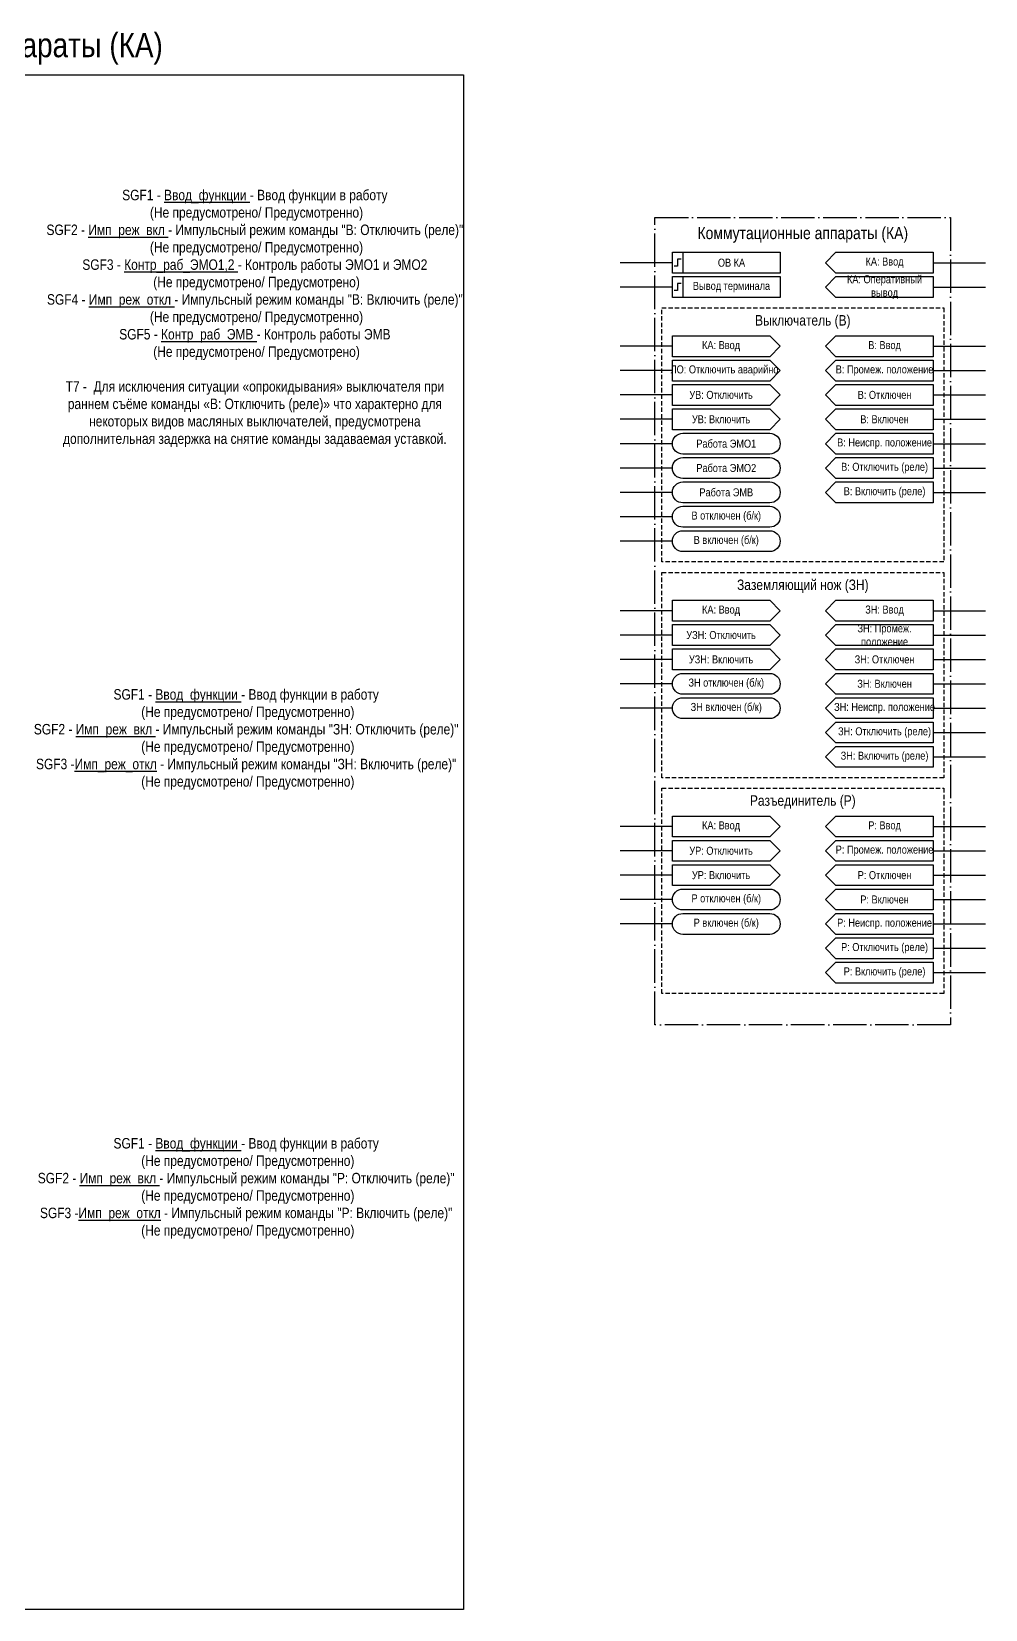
# Model space of a CAD drawing. Header units: millimetres. Extents: x -2266 to 475, y 0 to 470.
# Drawn here: x -527.2 to -253, y 8 to 461.4 of the extents above; entities that cross this region are included whole.
import ezdxf

# ---------------------------------------------------------------- set-up
doc = ezdxf.new("R2010")
doc.units = ezdxf.units.MM
doc.linetypes.add('ACAD_ISO04W100', pattern=[30, 24, -3, 0, -3])
doc.linetypes.add('штриховая2', pattern=[0.375, 0.25, -0.125])
doc.layers.add('TEXT', color=7, linetype='Continuous', lineweight=25)
doc.styles.add('2.5_Gost_RD', font='ARIALN.TTF', dxfattribs={"height": 2.5})
doc.styles.add('3.5_Gost_RD', font='ARIALN.TTF', dxfattribs={"height": 3.5})

msp = doc.modelspace()

# ---------------------------------------------------------------- linework, layer by layer
at = {"ltscale": 100}
for p, q in [((-343, 395), (-358, 395)), ((-268, 395), (-253, 395)), ((-343, 388), (-358, 388)), ((-268, 388), (-253, 388)), ((-343, 371), (-358, 371)), ((-268, 371), (-253, 371)), ((-343, 364), (-358, 364)), ((-268, 364), (-253, 364)), ((-343, 357), (-358, 357)), ((-268, 357), (-253, 357)), ((-343, 350), (-358, 350)), ((-268, 350), (-253, 350)), ((-343, 343), (-358, 343)), ((-268, 343), (-253, 343)), ((-343, 336), (-358, 336)), ((-268, 336), (-253, 336)), ((-343, 329), (-358, 329)), ((-268, 329), (-253, 329)), ((-343, 322), (-358, 322)), ((-343, 315), (-358, 315)), ((-343, 295), (-358, 295)), ((-268, 295), (-253, 295)), ((-343, 288), (-358, 288)), ((-268, 288), (-253, 288)), ((-343, 281), (-358, 281)), ((-268, 281), (-253, 281)), ((-343, 274), (-358, 274)), ((-268, 274), (-253, 274)), ((-343, 267), (-358, 267)), ((-268, 267), (-253, 267)), ((-268, 260), (-253, 260)), ((-268, 253), (-253, 253)), ((-343, 233), (-358, 233)), ((-268, 233), (-253, 233)), ((-343, 226), (-358, 226)), ((-268, 226), (-253, 226)), ((-343, 219), (-358, 219)), ((-268, 219), (-253, 219)), ((-343, 212), (-358, 212)), ((-268, 212), (-253, 212)), ((-343, 205), (-358, 205)), ((-268, 205), (-253, 205)), ((-268, 198), (-253, 198)), ((-268, 191), (-253, 191))]:
    msp.add_line(p, q, dxfattribs=at)
at = {"color": 2, "ltscale": 100}
msp.add_lwpolyline([(-698, 449), (-403, 449), (-403, 8), (-698, 8)], close=True, dxfattribs=at)
at = {"color": 251, "linetype": 'ACAD_ISO04W100', "lineweight": 30, "ltscale": 0.4, "true_color": 0x58595b}
msp.add_lwpolyline([(-348, 408), (-263, 408), (-263, 176), (-348, 176)], close=True, dxfattribs=at)
at = {"ltscale": 100}
for points in [[(-343, 398), (-340, 398), (-340, 392), (-343, 392)], [(-343, 398), (-312, 398), (-312, 392), (-343, 392)], [(-343, 391), (-340, 391), (-340, 385), (-343, 385)], [(-343, 391), (-312, 391), (-312, 385), (-343, 385)], [(-315, 368), (-343, 368), (-343, 374), (-315, 374), (-312, 371)], [(-315, 361), (-343, 361), (-343, 367), (-315, 367), (-312, 364)], [(-268, 361), (-296, 361), (-299, 364), (-296, 367), (-268, 367)], [(-315, 354), (-343, 354), (-343, 360), (-315, 360), (-312, 357)], [(-296, 360), (-268, 360), (-268, 354), (-296, 354), (-299, 357)], [(-315, 347), (-343, 347), (-343, 353), (-315, 353), (-312, 350)], [(-296, 353), (-268, 353), (-268, 347), (-296, 347), (-299, 350)], [(-296, 346), (-268, 346), (-268, 340), (-296, 340), (-299, 343)], [(-296, 339), (-268, 339), (-268, 333), (-296, 333), (-299, 336)], [(-296, 332), (-268, 332), (-268, 326), (-296, 326), (-299, 329)], [(-315, 292), (-343, 292), (-343, 298), (-315, 298), (-312, 295)], [(-315, 285), (-343, 285), (-343, 291), (-315, 291), (-312, 288)], [(-268, 285), (-296, 285), (-299, 288), (-296, 291), (-268, 291)], [(-315, 278), (-343, 278), (-343, 284), (-315, 284), (-312, 281)], [(-296, 284), (-268, 284), (-268, 278), (-296, 278), (-299, 281)], [(-296, 277), (-268, 277), (-268, 271), (-296, 271), (-299, 274)], [(-296, 270), (-268, 270), (-268, 264), (-296, 264), (-299, 267)], [(-296, 263), (-268, 263), (-268, 257), (-296, 257), (-299, 260)], [(-296, 256), (-268, 256), (-268, 250), (-296, 250), (-299, 253)], [(-315, 230), (-343, 230), (-343, 236), (-315, 236), (-312, 233)], [(-315, 223), (-343, 223), (-343, 229), (-315, 229), (-312, 226)], [(-268, 223), (-296, 223), (-299, 226), (-296, 229), (-268, 229)], [(-315, 216), (-343, 216), (-343, 222), (-315, 222), (-312, 219)], [(-296, 222), (-268, 222), (-268, 216), (-296, 216), (-299, 219)], [(-296, 215), (-268, 215), (-268, 209), (-296, 209), (-299, 212)], [(-296, 208), (-268, 208), (-268, 202), (-296, 202), (-299, 205)], [(-296, 201), (-268, 201), (-268, 195), (-296, 195), (-299, 198)], [(-296, 194), (-268, 194), (-268, 188), (-296, 188), (-299, 191)]]:
    msp.add_lwpolyline(points, close=True, dxfattribs=at)
at = {"lineweight": 30, "ltscale": 100}
for points in [[(-340.5, 396), (-341.5, 396), (-341.5, 394), (-342.5, 394)], [(-340.5, 389), (-341.5, 389), (-341.5, 387), (-342.5, 387)]]:
    msp.add_lwpolyline(points, dxfattribs=at)
at = {"ltscale": 100}
for points in [[(-299, 395), (-296, 398), (-268, 398), (-268, 392), (-296, 392), (-299, 395)], [(-299, 388), (-296, 391), (-268, 391), (-268, 385), (-296, 385), (-299, 388)], [(-299, 371), (-296, 374), (-268, 374), (-268, 368), (-296, 368), (-299, 371)], [(-299, 295), (-296, 298), (-268, 298), (-268, 292), (-296, 292), (-299, 295)], [(-299, 233), (-296, 236), (-268, 236), (-268, 230), (-296, 230), (-299, 233)]]:
    msp.add_lwpolyline(points, dxfattribs=at)
at = {"linetype": 'штриховая2', "ltscale": 5}
for points in [[(-346, 382), (-265, 382), (-265, 309), (-346, 309)], [(-346, 306), (-265, 306), (-265, 247), (-346, 247)], [(-346, 244), (-265, 244), (-265, 185), (-346, 185)]]:
    msp.add_lwpolyline(points, close=True, dxfattribs=at)
at = {"ltscale": 100}
for points in [[(-340, 340, -1), (-340, 346), (-315, 346, -1), (-315, 340)], [(-340, 333, -1), (-340, 339), (-315, 339, -1), (-315, 333)], [(-340, 326, -1), (-340, 332), (-315, 332, -1), (-315, 326)], [(-340, 319, -1), (-340, 325), (-315, 325, -1), (-315, 319)], [(-340, 312, -1), (-340, 318), (-315, 318, -1), (-315, 312)], [(-340, 271, -1), (-340, 277), (-315, 277, -1), (-315, 271)], [(-340, 264, -1), (-340, 270), (-315, 270, -1), (-315, 264)], [(-340, 209, -1), (-340, 215), (-315, 215, -1), (-315, 209)], [(-340, 202, -1), (-340, 208), (-315, 208, -1), (-315, 202)]]:
    msp.add_lwpolyline(points, format="xyb", close=True, dxfattribs=at)

# ---------------------------------------------------------------- texts
at = {"color": 2, "ltscale": 100, "insert": (-550, 456.5), "char_height": 7, "width": 294, "attachment_point": 5, "style": '3.5_Gost_RD'}
msp.add_mtext('{\\C3;Коммутационные аппараты (КА)}', dxfattribs=at)
at = {"color": 30, "ltscale": 100, "char_height": 3, "attachment_point": 5, "style": '3.5_Gost_RD'}
for s, insert, width in [('SGF1 - {\\LВвод_функции} - Ввод функции в работу \\P^I(Не предусмотрено/ Предусмотренно)\\PSGF2 - {\\LИмп_реж_вкл} - Импульсный режим команды "В: Отключить (реле)" \\P^I(Не предусмотрено/ Предусмотренно)\\PSGF3 - {\\LКонтр_раб_ЭМО1,2} - Контроль работы ЭМО1 и ЭМО2  \\P^I(Не предусмотрено/ Предусмотрено)\\PSGF4 - {\\LИмп_реж_откл} - Импульсный режим команды "В: Включить (реле)" \\P^I(Не предусмотрено/ Предусмотренно)\\PSGF5 - {\\LКонтр_раб_ЭМВ} - Контроль работы ЭМВ \\P^I(Не предусмотрено/ Предусмотрено)\\P\\PТ7 - ^IДля исключения ситуации «опрокидывания» выключателя при раннем съёме команды «В: Отключить (реле)» что характерно для некоторых видов масляных выключателей, предусмотрена дополнительная задержка на снятие команды задаваемая уставкой.', (-463, 379), 120), ('SGF1 - {\\LВвод_функции} - Ввод функции в работу \\P^I(Не предусмотрено/ Предусмотренно)\\PSGF2 - {\\LИмп_реж_вкл} - Импульсный режим команды "ЗН: Отключить (реле)" \\P^I(Не предусмотрено/ Предусмотренно)\\PSGF3 -{\\LИмп_реж_откл} - Импульсный режим команды "ЗН: Включить (реле)" \\P^I(Не предусмотрено/ Предусмотренно)', (-465.5, 258), 155), ('SGF1 - {\\LВвод_функции} - Ввод функции в работу \\P^I(Не предусмотрено/ Предусмотренно)\\PSGF2 - {\\LИмп_реж_вкл} - Импульсный режим команды "Р: Отключить (реле)" \\P^I(Не предусмотрено/ Предусмотренно)\\PSGF3 -{\\LИмп_реж_откл} - Импульсный режим команды "Р: Включить (реле)" \\P^I(Не предусмотрено/ Предусмотренно)', (-465.5, 129), 155)]:
    msp.add_mtext(s, dxfattribs=dict(at, insert=insert, width=width))
at = {"color": 30, "ltscale": 100, "true_color": 0xf7941d, "attachment_point": 5, "style": '3.5_Gost_RD'}
for s, insert, char_height, width in [('Коммутационные аппараты (КА)', (-305.5, 403), 3.5, 85), ('Выключатель (В)', (-305.5, 378), 3, 81), ('Заземляющий нож (ЗН)', (-305.5, 302), 3, 81), ('Разъединитель (Р)', (-305.5, 240), 3, 81)]:
    msp.add_mtext(s, dxfattribs=dict(at, insert=insert, char_height=char_height, width=width))
at = {"color": 0, "ltscale": 100, "char_height": 2.3, "width": 28, "attachment_point": 5, "style": '2.5_Gost_RD'}
for s, insert in [('{\\C256;ОВ КА}', (-326, 395)), ('{\\C256;Вывод терминала}', (-326, 388)), ('{\\C256;КА: Ввод}', (-329, 371)), ('{\\C256;КА: Ввод}', (-329, 295)), ('{\\C256;КА: Ввод}', (-329, 233))]:
    msp.add_mtext(s, dxfattribs=dict(at, insert=insert))
at = {"ltscale": 100, "char_height": 2.3, "attachment_point": 5, "style": '2.5_Gost_RD'}
for s, insert, width in [('КА: Ввод', (-282, 395), 28), ('КА: Оперативный вывод', (-282, 388), 28), ('В: Ввод', (-282, 371), 28), ('В: Промеж. положение', (-282, 364), 28), ('УВ: Отключить', (-329, 357), 28), ('В: Отключен', (-282, 357), 28), ('УВ: Включить', (-329, 350), 28), ('В: Включен', (-282, 350), 28), ('Работа ЭМО1', (-327.5, 343), 31), ('В: Неиспр. положение', (-282, 343), 28), ('Работа ЭМО2', (-327.5, 336), 31), ('В: Отключить (реле)', (-282, 336), 28), ('Работа ЭМВ', (-327.5, 329), 31), ('В: Включить (реле)', (-282, 329), 28), ('В отключен (б/к)', (-327.5, 322), 31), ('В включен (б/к)', (-327.5, 315), 31), ('ЗН: Ввод', (-282, 295), 28), ('ЗН: Промеж. положение', (-282, 288), 28), ('УЗН: Отключить', (-329, 288), 28), ('УЗН: Включить', (-329, 281), 28), ('ЗН: Отключен', (-282, 281), 28), ('ЗН отключен (б/к)', (-327.5, 274), 31), ('ЗН: Включен', (-282, 274), 28), ('ЗН включен (б/к)', (-327.5, 267), 31), ('ЗН: Неиспр. положение', (-282, 267), 28), ('ЗН: Отключить (реле)', (-282, 260), 28), ('ЗН: Включить (реле)', (-282, 253), 28), ('Р: Ввод', (-282, 233), 28), ('УР: Отключить', (-329, 226), 28), ('Р: Промеж. положение', (-282, 226), 28), ('УР: Включить', (-329, 219), 28), ('Р: Отключен', (-282, 219), 28), ('Р отключен (б/к)', (-327.5, 212), 31), ('Р: Включен', (-282, 212), 28), ('Р включен (б/к)', (-327.5, 205), 31), ('Р: Неиспр. положение', (-282, 205), 28), ('Р: Отключить (реле)', (-282, 198), 28), ('Р: Включить (реле)', (-282, 191), 28)]:
    msp.add_mtext(s, dxfattribs=dict(at, insert=insert, width=width))
at = {"layer": 'TEXT', "ltscale": 100, "insert": (-328, 364), "char_height": 2.3, "width": 29.7284, "attachment_point": 5, "style": '2.5_Gost_RD'}
msp.add_mtext('ЛО: Отключить аварийно', dxfattribs=at)

doc.saveas('drawing.dxf')
